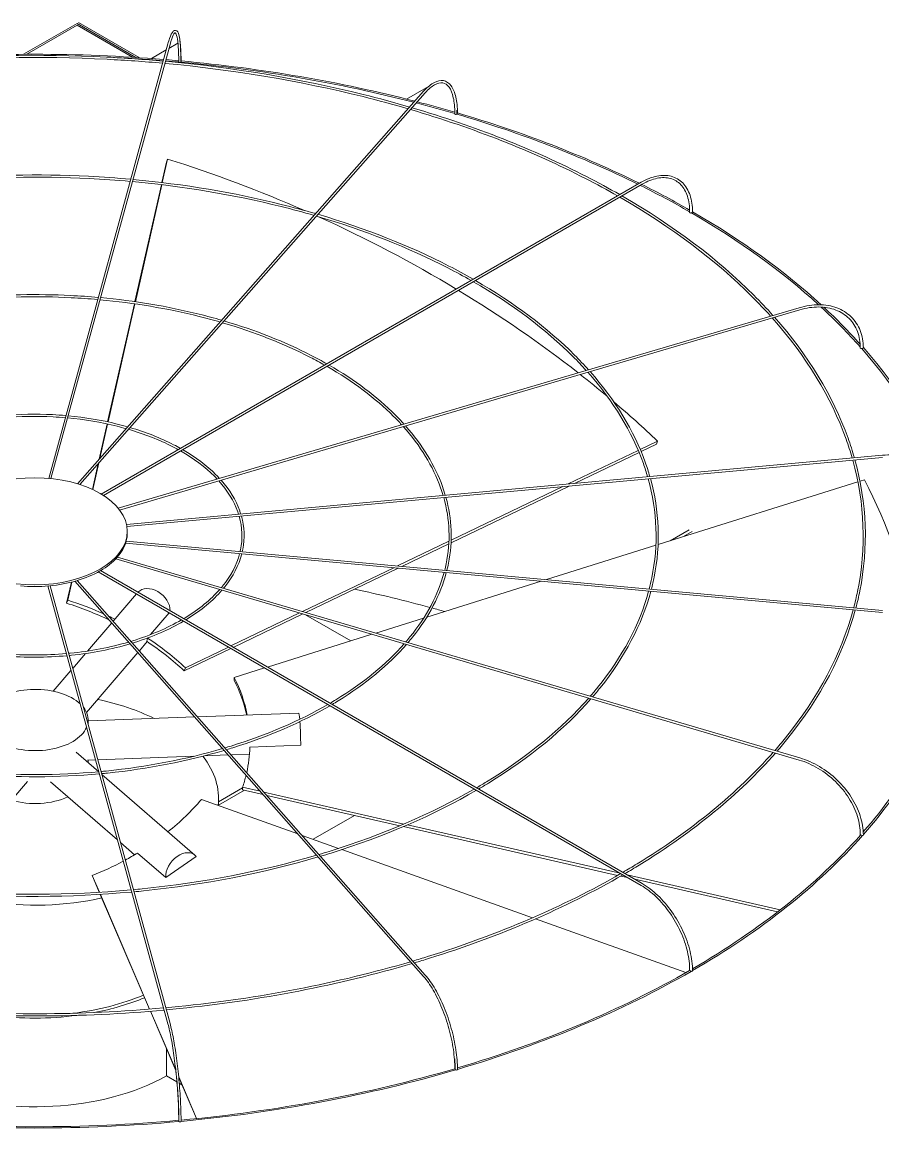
# Model space of a CAD drawing. Header units: millimetres. Extents: x -312439 to 477422, y -331570 to 212570.
# Drawn here: x -166530 to -165559, y -83561 to -82289 of the extents above; entities that cross this region are included whole.
import ezdxf

# ---------------------------------------------------------------- set-up
doc = ezdxf.new("R2010")
doc.units = ezdxf.units.MM
doc.styles.add('ROMAND', font='ROMAND.SHX')
doc.dimstyles.new('1-50 (MILIMETRO)', dxfattribs={"dimscale": 0, "dimtxt": 125, "dimasz": 125, "dimexe": 100, "dimexo": 100, "dimgap": 50, "dimtad": 0, "dimdec": 0, "dimzin": 0, "dimdsep": 46, "dimtxsty": 'ROMAND', "dimcen": -390, "dimclrd": 1, "dimclre": 1, "dimclrt": 3, "dimadec": 0, "dimazin": 0, "dimtfac": 1, "dimtdec": 0, "dimtix": 1, "dimtmove": 2, "dimatfit": 2, "dimfxl": 1, "dimtvp": 1, "dimtolj": 1, "dimtzin": 0, "dimarcsym": 0})

msp = doc.modelspace()

# ---------------------------------------------------------------- linework, layer by layer
at = {"color": 3, "linetype": 'Continuous', "lineweight": 0, "extrusion": (-1.11022e-16, 0.816497, 0.57735)}
for p, q in [((-166468.392, -82289.521), (-166528.694, -82324.337)), ((-166468.392, -82289.521), (-166401.984, -82327.862)), ((-166466.66, -82288.521), (-166398.088, -82328.111)), ((-166468.392, -82291.521), (-166525.192, -82324.315)), ((-166405.864, -82327.621), (-166468.392, -82291.521)), ((-166500.255, -82802.635), (-166365.787, -82312.467)), ((-166497.78, -82802.873), (-166363.425, -82313.115)), ((-166364.664, -82317.634), (-166354.458, -82311.741)), ((-166384.442, -82329.053), (-166367.682, -82319.377)), ((-166467.943, -82808.737), (-166077.266, -82366.056)), ((-166071.631, -82360.451), (-166096.451, -82374.781)), ((-166465.379, -82809.534), (-166075.429, -82367.676)), ((-166366.112, -82442.449), (-166372.132, -82469.03)), ((-166367.442, -82445.881), (-166366.112, -82442.449)), ((-166372.671, -82468.965), (-166367.442, -82445.881)), ((-166440.944, -82820.379), (-165831.753, -82468.662)), ((-166438.58, -82821.842), (-165830.528, -82470.784)), ((-166403.1, -82603.31), (-166373.215, -82471.367)), ((-166372.676, -82471.431), (-166402.565, -82603.387)), ((-166433.794, -82738.817), (-166403.643, -82605.707)), ((-166403.108, -82605.784), (-166433.266, -82738.931)), ((-166421.903, -82836.212), (-165653.333, -82610.118)), ((-165652.642, -82612.468), (-166420.267, -82838.284)), ((-166443.308, -82780.823), (-166434.335, -82741.206)), ((-166433.807, -82741.32), (-166442.564, -82779.98)), ((-165832.81, -82769.962), (-165813.204, -82760.552)), ((-165814.534, -82763.984), (-165813.204, -82760.552)), ((-165913.984, -82808.92), (-165835.021, -82771.023)), ((-165834.045, -82773.348), (-165906.794, -82808.263)), ((-165814.534, -82763.984), (-165831.833, -82772.286)), ((-166451.064, -82815.066), (-166444.436, -82785.803)), ((-166443.692, -82784.96), (-166450.564, -82815.298)), ((-165559.438, -82776.499), (-166412.526, -82854.509)), ((-165559.215, -82778.939), (-166412.069, -82856.927)), ((-165913.125, -82811.301), (-166046.284, -82875.209)), ((-166046.165, -82872.359), (-165920.316, -82811.959)), ((-165587.098, -82806.672), (-165812.625, -82877.323)), ((-165579.654, -82804.34), (-165584.746, -82805.935)), ((-166411.66, -82864.262), (-166411.66, -82862.262)), ((-165777.594, -82860.708), (-165798.952, -82873.04)), ((-165783.805, -82868.295), (-165774.13, -82862.708)), ((-166412.873, -82873.429), (-165559.215, -82951.49)), ((-166106.725, -82901.424), (-166048.66, -82873.556)), ((-166413.596, -82875.822), (-165559.438, -82953.929)), ((-166048.803, -82876.418), (-166101.836, -82901.871)), ((-165815.112, -82878.102), (-165938.626, -82916.795)), ((-165653.333, -83120.31), (-166424.661, -82893.405)), ((-166422.823, -82891.393), (-165652.642, -83117.961)), ((-165831.753, -83261.766), (-166444.343, -82908.088)), ((-166441.866, -82906.689), (-165830.528, -83259.645)), ((-166213.889, -82952.856), (-166111.03, -82903.49)), ((-166106.141, -82903.937), (-166210.28, -82953.917)), ((-166501.301, -82923.978), (-166365.787, -83417.962)), ((-166498.822, -82923.755), (-166363.425, -83417.314)), ((-166480.138, -82943.422), (-166474.754, -82919.654)), ((-166474.168, -82919.507), (-166478.807, -82939.99)), ((-166077.266, -83364.373), (-166470.688, -82918.581)), ((-166468.085, -82917.829), (-166075.429, -83362.752)), ((-165944.704, -82918.699), (-166073.686, -82959.106)), ((-166401.246, -82932.969), (-166427.593, -82963.711)), ((-166480.138, -82943.422), (-166478.807, -82939.99)), ((-166364.454, -82954.212), (-166385.578, -82978.86)), ((-166294.714, -82991.647), (-166217.187, -82954.439)), ((-166213.579, -82955.5), (-166292.072, -82993.172)), ((-166159.326, -82985.934), (-166210.44, -82956.424)), ((-166077.29, -82960.235), (-166131.295, -82977.153)), ((-166429.202, -82965.589), (-166456.407, -82997.331)), ((-166389.113, -82986.757), (-166398.05, -82997.186)), ((-166135.498, -82978.47), (-166253.507, -83015.438)), ((-166458.838, -83000.168), (-166473.248, -83016.981)), ((-166399.66, -82999.064), (-166457.627, -83066.7)), ((-166294.748, -82994.456), (-166347.46, -83019.755)), ((-166346.13, -83016.323), (-166297.39, -82992.931)), ((-166475.172, -83019.226), (-166495.229, -83042.628)), ((-166347.46, -83019.755), (-166346.13, -83016.323)), ((-166291.121, -83030.149), (-166291.025, -83027.192)), ((-166256.682, -83016.433), (-166291.025, -83027.192)), ((-166335.55, -83071.708), (-166455.824, -83076.166)), ((-166455.824, -83075.123), (-166455.824, -83080.497)), ((-166218.184, -83067.358), (-166332.386, -83071.591)), ((-166273.182, -83105.786), (-166215.954, -83103.664)), ((-166443.921, -83133.474), (-166469.463, -83111.339)), ((-166336.37, -83115.984), (-166444.984, -83120.01)), ((-166297.739, -83114.552), (-166324.465, -83115.543)), ((-166273.66, -83113.66), (-166294.575, -83114.435)), ((-166447.498, -83120.103), (-166456.505, -83120.437)), ((-166455.824, -83120.412), (-166455.824, -83123.159)), ((-166335.477, -83227.449), (-166440.47, -83136.464)), ((-166589.005, -83219.992), (-166524.164, -83144.335)), ((-166422.746, -83210.331), (-166498.42, -83144.754)), ((-166281.567, -83151.677), (-166308.545, -83167.253)), ((-166308.545, -83171.253), (-166279.341, -83154.392)), ((-166281.637, -83153.869), (-166281.542, -83150.912)), ((-166258.358, -83159.175), (-166281.637, -83153.869)), ((-166281.542, -83150.912), (-166261.648, -83155.447)), ((-166219.231, -83203.51), (-166327.937, -83164.684)), ((-166308.545, -83171.61), (-166308.545, -83164.36)), ((-166257.559, -83156.379), (-166099.39, -83192.434)), ((-166103.968, -83194.369), (-166254.268, -83160.107)), ((-166155.164, -83182.699), (-166201.92, -83209.693)), ((-166095.331, -83193.359), (-165855.575, -83248.013)), ((-166173.209, -83219.948), (-166214.46, -83205.214)), ((-165858.309, -83250.368), (-166099.875, -83195.302)), ((-166403.359, -83227.132), (-166419.414, -83213.218)), ((-166400.084, -83225.176), (-166368.288, -83252.73)), ((-166368.288, -83252.73), (-166334.093, -83228.91)), ((-165954.2, -83298.172), (-166169.435, -83221.296)), ((-166451.131, -83250.5), (-166443.011, -83269.416)), ((-166449.896, -83253.837), (-166451.131, -83250.5)), ((-166443.203, -83269.427), (-166449.896, -83253.837)), ((-165847.051, -83252.934), (-165854.785, -83251.171)), ((-165847.48, -83249.858), (-165674.762, -83289.23)), ((-165677.729, -83291.532), (-165838.956, -83254.78)), ((-166386.598, -83401.283), (-166442.176, -83271.819)), ((-166441.984, -83271.807), (-166386.407, -83401.268)), ((-165781.143, -83359.983), (-165950.829, -83299.376)), ((-166356.902, -83470.456), (-166385.578, -83403.658)), ((-166385.388, -83403.642), (-166356.969, -83469.84)), ((-166367.503, -83445.762), (-166367.503, -83476.438)), ((-166355.648, -83483.282), (-166367.503, -83476.438)), ((-166353.652, -83477.567), (-166333.439, -83524.652)), ((-166333.628, -83524.671), (-166353.594, -83478.161)), ((-166349.995, -83486.546), (-166352.986, -83484.819))]:
    msp.add_line(p, q, dxfattribs=at)
at = {"color": 3, "linetype": 'Continuous', "lineweight": 0}
for centre, major_axis, ratio, start_param, end_param in [((-166515.719, -82929.797), (-1048.768, 0), 0.57735027, 4.57359934, 4.85199434), ((-166515.719, -82929.797), (-1046.319, 0), 0.57735027, 4.57364216, 4.63432464), ((-166515.719, -82929.797), (-1046.319, 0), 0.57735027, 4.55682048, 4.57124415), ((-166515.719, -82929.797), (-1048.768, 0), 0.57735027, 4.55718579, 4.57120693), ((-166352.376, -82333.043), (1.225, -0.004), 0.56474576, 3.14159265, 4.55699194), ((-166352.376, -82333.043), (1.225, -0.004), 0.56474576, 4.55699194, 6.12778827), ((-166515.719, -82929.797), (-1046.319, 0), 0.57735027, 4.2914666, 4.55448885), ((-166352.184, -82332.344), (1.225, 0), 0.57735027, 5.71748689, 6.28318531), ((-166515.719, -82929.797), (-1048.768, 0), 0.57735027, 4.29134899, 4.55463788), ((-166515.719, -82929.797), (-1046.319, 0), 0.57735027, 4.24262693, 4.28868124), ((-166515.719, -82929.797), (-1048.768, 0), 0.57735027, 4.24381435, 4.28857014), ((-166040.855, -82391.482), (1.225, -0.01), 0.56597275, 3.14159265, 4.24604342), ((-166040.855, -82391.482), (1.225, -0.01), 0.56597275, 4.24604342, 5.81683974), ((-166515.719, -82929.797), (-1046.319, 0), 0.57735027, 4.00461262, 4.24016109), ((-166040.299, -82390.852), (1.225, 0), 0.57735027, 5.29033196, 6.28318531), ((-166515.719, -82929.797), (-1048.768, 0), 0.57735027, 4.00443097, 4.24060103), ((-166514.388, -83097.077), (-942.562, 365.4), 0.65992862, 4.64663537, 4.80984928), ((-166515.719, -82929.797), (-1046.319, 0), 0.57735027, 3.92863661, 4.00129229), ((-166515.719, -82929.797), (-1048.768, 0), 0.57735027, 3.93098858, 4.00111844), ((-165775.86, -82502.639), (1.225, -0.016), 0.56830663, 3.14159265, 3.93464288), ((-165775.86, -82502.639), (1.225, -0.016), 0.56830663, 3.93464288, 5.50543921), ((-166515.719, -82929.797), (-1046.319, 0), 0.57735027, 3.70570419, 3.9258203), ((-165774.994, -82502.139), (-1.225, 0), 0.57735027, 1.83263032, 3.14159265), ((-166515.719, -82929.797), (-1048.768, 0), 0.57735027, 3.70411228, 3.92650775), ((-166514.388, -83097.077), (-942.562, 365.4), 0.65992862, 4.45394149, 4.62923067), ((-166514.388, -83097.077), (-942.562, 365.4), 0.65992862, 4.28319099, 4.45112181), ((-166515.719, -82929.797), (-1046.319, 0), 0.57735027, 3.61515195, 3.70067928), ((-166515.719, -82929.797), (-1048.768, 0), 0.57735027, 3.61992048, 3.69877001), ((-165583.329, -82655.634), (-1.225, 0.021), 0.57151893, 0, 0.48093441), ((-165583.329, -82655.634), (-1.225, 0.021), 0.57151893, 0.48093441, 2.05173073), ((-166515.719, -82929.797), (-1046.319, 0), 0.57735027, 3.3609423, 3.61148113), ((-165582.238, -82655.313), (-1.225, 0), 0.57735027, 1.51847105, 3.14159265), ((-166515.719, -82929.797), (-1048.768, 0), 0.57735027, 3.35086888, 3.61231471), ((-166514.388, -83097.077), (-942.562, 365.4), 0.65992862, 4.23904287, 4.2800546), ((-166514.388, -83097.077), (-942.562, 365.4), 0.65992862, 4.15803474, 4.22871948), ((-166515.624, -83097.552), (1010.388, -32.497), 0.79709982, 0.20844184, 0.41264052), ((-166516.152, -82864.262), (-104.492, 0), 0.57735027, 2.67392209, 2.98094469), ((-166516.152, -82864.262), (-104.492, 0), 0.57735027, 2.98808135, 3.14159265), ((-166516.152, -82864.262), (-104.492, 0), 0.57735027, 2.35976282, 2.66678542), ((-166516.152, -82864.262), (-104.492, 0), 0.57735027, 2.04560356, 2.35262616), ((-166516.152, -82864.262), (-104.492, 0), 0.57735027, 1.41728503, 1.72430763), ((-166516.152, -82864.262), (-104.492, 0), 0.57735027, 1.73144429, 2.03846689), ((-166383.129, -82945.803), (-16.786, 14.386), 0.73180825, 3.6699438, 6.25547108), ((-166515.719, -83494.686), (1046.319, 0), 0.57735027, 1.13086203, 1.21917829), ((-166515.719, -83100.509), (-226.18, 87.683), 0.65992862, 4.59602029, 4.80984928), ((-166514.388, -83097.077), (226.18, -87.683), 0.65992862, 1.48816133, 1.66825663), ((-166515.719, -83494.686), (1046.319, 0), 0.57735027, 1.11315293, 1.12829513), ((-166514.388, -83097.077), (226.18, -87.683), 0.65992862, 1.43137513, 1.46305029), ((-166515.719, -83100.509), (-226.18, 87.683), 0.65992862, 4.15803474, 4.39268064), ((-166514.388, -83097.077), (226.18, -87.683), 0.65992862, 1.01644208, 1.25303729), ((-166515.624, -83097.552), (242.456, -7.798), 0.79709982, 0.18583027, 0.41264052), ((-166515.719, -82929.797), (-1046.319, 0), 0.57735027, 2.6752935, 2.98289949), ((-166515.719, -82929.797), (-1048.768, 0), 0.57735027, 2.67086857, 2.98332964), ((-166515.719, -83075.123), (-59.895, 0), 0.57735027, 3.69756416, 5.76575409), ((-166515.719, -83100.509), (242.456, -7.798), 0.79709982, 0.20115917, 0.41264052), ((-166515.719, -83164.36), (-207.174, 0), 0.57735027, 4.00561733, 4.36390833), ((-166515.719, -83075.123), (-59.895, 0), 0.57735027, 3.02719924, 3.57014533), ((-166217.365, -83089.451), (-0.819, 22.092), 0.05230802, 5.46284956, 6.28318531), ((-166217.365, -83089.451), (-0.819, 22.092), 0.05230802, 4.01155215, 5.31083021), ((-166515.719, -83075.123), (-59.895, 0), 0.57735027, 0.78539816, 2.89978042), ((-166515.719, -83164.36), (-207.174, 0), 0.57735027, 3.08204121, 3.55783774), ((-166515.624, -83097.552), (242.456, -7.798), 0.79709982, 6.13145768, 6.28093219), ((-166515.624, -83097.552), (242.456, -7.798), 0.79709982, 6.04401129, 6.11604234), ((-166515.719, -83134.745), (-59.895, 0), 0.57735027, 1.1079301, 2.23846982), ((-166516.954, -83097.172), (-227.492, -84.221), 0.6873805, 2.02158825, 2.2576377), ((-166515.719, -82929.797), (-1046.319, 0), 0.57735027, 2.35898226, 2.6687056), ((-166515.719, -82929.797), (-1048.768, 0), 0.57735027, 2.35667794, 2.66891462), ((-165583.329, -83204.46), (-1.225, 0.021), 0.58304212, 0, 1.10944839), ((-165582.238, -83204.781), (-1.225, 0), 0.57735027, 0.57599326, 3.14159265), ((-166516.954, -83097.172), (-227.492, -84.221), 0.6873805, 1.7758456, 1.84274406), ((-166349.955, -83244.157), (14.478, 16.707), 0.67950023, 6.14949631, 8.84418497), ((-166516.954, -83097.172), (-227.492, -84.221), 0.6873805, 1.60582316, 1.76537716), ((-166515.719, -83164.36), (-207.174, 0), 0.57735027, 1.30817895, 1.9425337), ((-166515.719, -82929.797), (-1046.319, 0), 0.57735027, 2.04376734, 2.35460013), ((-166515.719, -82929.797), (-1048.768, 0), 0.57735027, 2.04258502, 2.35459852), ((-165775.86, -83357.455), (-1.225, 0.017), 0.58625442, 0, 0.79329185), ((-165774.994, -83357.955), (-1.225, 0), 0.57735027, 0.26183399, 3.14159265), ((-166515.719, -83288.865), (-207.174, 0), 0.57735027, 1.77816663, 2.202298), ((-166515.719, -83288.865), (-212.072, 0), 0.57735027, 1.89063678, 2.19285982), ((-166515.719, -83288.865), (-212.072, 0), 0.57735027, 1.3476903, 1.79509044), ((-166515.719, -82929.797), (-1046.319, 0), 0.57735027, 1.72891751, 2.04055715), ((-166515.719, -82929.797), (-1048.768, 0), 0.57735027, 1.72854634, 2.04038352), ((-166040.855, -83468.612), (-1.225, 0.011), 0.58858829, 0, 0.47632773), ((-166040.299, -83469.242), (-1.225, 0), 0.57735027, 0, 3.14159265), ((-166515.719, -83388.865), (-212.072, 0), 0.57735027, 0.98594125, 2.34464399), ((-166515.719, -83492.686), (-1048.768, 0), 0.57735027, 0, 3.14159265), ((-166515.719, -82929.797), (-1048.768, 0), 0.57735027, 1.41453598, 1.72626058), ((-166515.719, -82929.797), (-1046.319, 0), 0.57735027, 1.41438895, 1.72636573), ((-166352.376, -83527.051), (-1.225, 0.004), 0.58981528, 0, 0.15883691), ((-166352.184, -83527.75), (-1.225, 0), 0.57735027, 0, 3.14159265)]:
    msp.add_ellipse(centre, major_axis=major_axis, ratio=ratio, start_param=start_param, end_param=end_param, dxfattribs=at)
msp.add_ellipse((-166516.152, -82862.262), major_axis=(-104.492, 0), ratio=0.57735027, dxfattribs=at)
for points, knots in [([(-166350.959, -82332.344), (-166350.959, -82325.531), (-166351.166, -82319.465), (-166351.977, -82309.391), (-166352.574, -82305.395), (-166354.181, -82299.708), (-166355.084, -82297.647), (-166358.224, -82297.186), (-166359.217, -82297.776), (-166361.422, -82300.117), (-166362.652, -82302.735), (-166364.57, -82308.261), (-166365.179, -82310.251), (-166365.787, -82312.467)], [4.71238898, 4.71238898, 4.71238898, 4.71238898, 5.02654825, 5.02654825, 5.34070751, 5.34070751, 5.65486678, 5.65486678, 5.82360284, 5.82360284, 6.1377621, 6.1377621, 6.28318531, 6.28318531, 6.28318531, 6.28318531]), ([(-166363.425, -82313.115), (-166362.152, -82308.475), (-166360.875, -82304.909), (-166358.65, -82300.586), (-166357.653, -82299.988), (-166357.547, -82299.987), (-166356.728, -82300.582), (-166355.319, -82305.24), (-166354.742, -82308.64), (-166353.9, -82317.613), (-166353.652, -82323.332), (-166353.599, -82330.884), (-166353.597, -82331.952), (-166353.601, -82333.039)], [0, 0, 0, 0, 0.31526689, 0.31526689, 0.60947257, 0.60947257, 0.92674061, 0.92674061, 1.22083726, 1.22083726, 1.53563039, 1.53563039, 1.5863402, 1.5863402, 1.5863402, 1.5863402]), ([(-166352.487, -82307.804), (-166352.45, -82308.047), (-166352.414, -82308.294), (-166351.807, -82312.641), (-166351.43, -82317.854), (-166351.177, -82326.802), (-166351.142, -82329.844), (-166351.151, -82333.044)], [7.384497053, 7.384497053, 7.384497053, 7.384497053, 7.403952931, 7.403952931, 7.721220971, 7.721220971, 7.869487909, 7.869487909, 7.869487909, 7.869487909]), ([(-166371.141, -82331.986), (-166392.386, -82330.064), (-166413.746, -82328.565), (-166510.446, -82323.721), (-166586.512, -82325.233), (-166661.163, -82331.986)], [3.771589677, 3.771589677, 3.771589677, 3.771589677, 3.840445898, 3.840445898, 4.082391957, 4.082391957, 4.082391957, 4.082391957]), ([(-166371.8, -82334.386), (-166392.592, -82332.511), (-166413.493, -82331.041), (-166509.745, -82326.17), (-166585.834, -82327.652), (-166660.504, -82334.386)], [3.7720633, 3.7720633, 3.7720633, 3.7720633, 3.839550132, 3.839550132, 4.081918334, 4.081918334, 4.081918334, 4.081918334]), ([(-166094.717, -82385.83), (-166111.445, -82380.956), (-166128.427, -82376.373), (-166217.102, -82354.288), (-166292.442, -82341.665), (-166369.322, -82334.611)], [3.459637643, 3.459637643, 3.459637643, 3.459637643, 3.519736913, 3.519736913, 3.769381517, 3.769381517, 3.769381517, 3.769381517]), ([(-166092.926, -82383.801), (-166110.189, -82378.755), (-166127.721, -82374.018), (-166216.819, -82351.86), (-166291.976, -82339.27), (-166368.663, -82332.212)], [3.458315721, 3.458315721, 3.458315721, 3.458315721, 3.520259366, 3.520259366, 3.768912043, 3.768912043, 3.768912043, 3.768912043]), ([(-166039.074, -82390.852), (-166039.074, -82383.991), (-166039.676, -82377.796), (-166042.062, -82367.294), (-166043.84, -82362.983), (-166048.563, -82356.644), (-166051.558, -82354.621), (-166058.118, -82353.482), (-166061.556, -82354.175), (-166068.808, -82357.856), (-166072.666, -82361), (-166076.763, -82365.49), (-166077.014, -82365.771), (-166077.266, -82366.056)], [4.71238898, 4.71238898, 4.71238898, 4.71238898, 5.02654825, 5.02654825, 5.34070751, 5.34070751, 5.65486678, 5.65486678, 5.94845155, 5.94845155, 6.26261081, 6.26261081, 6.28318531, 6.28318531, 6.28318531, 6.28318531]), ([(-166075.429, -82367.676), (-166071.773, -82363.534), (-166068.142, -82360.471), (-166061.41, -82356.784), (-166058.347, -82356.158), (-166052.982, -82357.098), (-166050.594, -82358.674), (-166046.486, -82364.268), (-166044.82, -82368.287), (-166042.612, -82378.298), (-166042.052, -82384.26), (-166042.077, -82391.087), (-166042.078, -82391.279), (-166042.08, -82391.471)], [6.28318531, 6.28318531, 6.28318531, 6.28318531, 6.59783007, 6.59783007, 6.91209691, 6.91209691, 7.22936495, 7.22936495, 7.54663299, 7.54663299, 7.86046851, 7.86046851, 7.86952551, 7.86952551, 7.86952551, 7.86952551]), ([(-165858.345, -82484.015), (-165870.083, -82477.311), (-165882.13, -82470.786), (-165954.212, -82433.764), (-166020.821, -82407.524), (-166092.12, -82386.589)], [3.146975566, 3.146975566, 3.146975566, 3.146975566, 3.199958928, 3.199958928, 3.456525414, 3.456525414, 3.456525414, 3.456525414]), ([(-165855.89, -82482.598), (-165868.07, -82475.616), (-165880.58, -82468.827), (-165952.979, -82431.649), (-166019.334, -82405.476), (-166090.331, -82384.562)], [3.145113132, 3.145113132, 3.145113132, 3.145113132, 3.200037836, 3.200037836, 3.455209352, 3.455209352, 3.455209352, 3.455209352]), ([(-166039.667, -82387.434), (-166039.645, -82388.251), (-166039.632, -82389.078), (-166039.625, -82390.435), (-166039.626, -82390.958), (-166039.63, -82391.485)], [7.8059806913, 7.8059806913, 7.8059806913, 7.8059806913, 7.8451401512, 7.8451401512, 7.8694167814, 7.8694167814, 7.8694167814, 7.8694167814]), ([(-166407.708, -82465.281), (-166423.557, -82463.853), (-166439.49, -82462.738), (-166511.805, -82459.122), (-166568.726, -82460.246), (-166624.596, -82465.281)], [3.772165081, 3.772165081, 3.772165081, 3.772165081, 3.840593344, 3.840593344, 4.081816553, 4.081816553, 4.081816553, 4.081816553]), ([(-166408.367, -82467.681), (-166423.762, -82466.299), (-166439.237, -82465.214), (-166511.103, -82461.57), (-166568.047, -82462.666), (-166623.937, -82467.681)], [3.772797592, 3.772797592, 3.772797592, 3.772797592, 3.839399606, 3.839399606, 4.081184042, 4.081184042, 4.081184042, 4.081184042]), ([(-166200.836, -82506.074), (-166213.093, -82502.515), (-166225.532, -82499.163), (-166291.729, -82482.673), (-166348.23, -82473.202), (-166405.888, -82467.906)], [3.460983159, 3.460983159, 3.460983159, 3.460983159, 3.519648571, 3.519648571, 3.769222865, 3.769222865, 3.769222865, 3.769222865]), ([(-166199.044, -82504.045), (-166211.837, -82500.314), (-166224.826, -82496.809), (-166291.445, -82480.245), (-166347.765, -82470.806), (-166405.23, -82465.507)], [3.459218713, 3.459218713, 3.459218713, 3.459218713, 3.520344822, 3.520344822, 3.768597722, 3.768597722, 3.768597722, 3.768597722]), ([(-165773.769, -82502.139), (-165773.769, -82495.239), (-165774.714, -82488.858), (-165778.448, -82477.744), (-165781.241, -82473.01), (-165788.435, -82465.73), (-165792.828, -82463.186), (-165802.698, -82460.58), (-165808.165, -82460.513), (-165819.622, -82462.788), (-165825.618, -82465.14), (-165831.647, -82468.601), (-165831.7, -82468.632), (-165831.753, -82468.662)], [3.14159265, 3.14159265, 3.14159265, 3.14159265, 3.45575192, 3.45575192, 3.76991118, 3.76991118, 4.08269654, 4.08269654, 4.39544819, 4.39544819, 4.70960746, 4.70960746, 4.71238898, 4.71238898, 4.71238898, 4.71238898]), ([(-165830.528, -82470.784), (-165824.778, -82467.464), (-165819.053, -82465.222), (-165808.256, -82463.082), (-165803.19, -82463.182), (-165794.186, -82465.636), (-165790.241, -82467.985), (-165783.75, -82474.758), (-165781.207, -82479.192), (-165777.828, -82489.78), (-165776.995, -82495.93), (-165777.084, -82502.623)], [1.57079633, 1.57079633, 1.57079633, 1.57079633, 1.88806437, 1.88806437, 2.20533241, 2.20533241, 2.52260045, 2.52260045, 2.83986849, 2.83986849, 3.15713653, 3.15713653, 3.15713653, 3.15713653]), ([(-165685.6, -82619.61), (-165692.233, -82612.21), (-165699.163, -82604.898), (-165747.383, -82556.709), (-165797.793, -82518.853), (-165855.887, -82485.425)], [2.833719703, 2.833719703, 2.833719703, 2.833719703, 2.880073873, 2.880073873, 3.143270218, 3.143270218, 3.143270218, 3.143270218]), ([(-165682.998, -82618.845), (-165689.876, -82611.137), (-165697.073, -82603.526), (-165745.48, -82555.134), (-165795.665, -82517.376), (-165853.437, -82484.01)], [2.831913395, 2.831913395, 2.831913395, 2.831913395, 2.879924499, 2.879924499, 3.141418031, 3.141418031, 3.141418031, 3.141418031]), ([(-166023.62, -82579.437), (-166032.127, -82574.597), (-166040.848, -82569.882), (-166094.641, -82542.252), (-166144.676, -82522.547), (-166198.238, -82506.833)], [3.148849473, 3.148849473, 3.148849473, 3.148849473, 3.199944541, 3.199944541, 3.456834427, 3.456834427, 3.456834427, 3.456834427]), ([(-166021.163, -82578.018), (-166030.112, -82572.901), (-166039.298, -82567.923), (-166093.408, -82540.137), (-166143.188, -82520.499), (-166196.449, -82504.806)], [3.146361804, 3.146361804, 3.146361804, 3.146361804, 3.200049713, 3.200049713, 3.455080387, 3.455080387, 3.455080387, 3.455080387]), ([(-165893.842, -82680.87), (-165898.603, -82675.587), (-165903.566, -82670.365), (-165939.543, -82634.412), (-165977.456, -82605.96), (-166021.159, -82580.844)], [2.83591825, 2.83591825, 2.83591825, 2.83591825, 2.880098074, 2.880098074, 3.143909361, 3.143909361, 3.143909361, 3.143909361]), ([(-165891.238, -82680.104), (-165896.245, -82674.515), (-165901.476, -82668.993), (-165937.64, -82632.837), (-165975.328, -82604.483), (-166018.708, -82579.429)], [2.833499431, 2.833499431, 2.833499431, 2.833499431, 2.879899034, 2.879899034, 3.141439875, 3.141439875, 3.141439875, 3.141439875]), ([(-166444.263, -82598.532), (-166454.719, -82597.596), (-166465.23, -82596.865), (-166513.167, -82594.476), (-166550.948, -82595.214), (-166588.041, -82598.532)], [3.773286698, 3.773286698, 3.773286698, 3.773286698, 3.840886477, 3.840886477, 4.080694936, 4.080694936, 4.080694936, 4.080694936]), ([(-166444.921, -82600.932), (-166454.924, -82600.043), (-166464.977, -82599.341), (-166512.465, -82596.925), (-166550.269, -82597.633), (-166587.382, -82600.932)], [3.774238416, 3.774238416, 3.774238416, 3.774238416, 3.839097695, 3.839097695, 4.079743218, 4.079743218, 4.079743218, 4.079743218]), ([(-166306.923, -82626.284), (-166314.72, -82624.034), (-166322.626, -82621.911), (-166366.351, -82611.013), (-166404.011, -82604.694), (-166442.443, -82601.156)], [3.463595352, 3.463595352, 3.463595352, 3.463595352, 3.51947091, 3.51947091, 3.768879274, 3.768879274, 3.768879274, 3.768879274]), ([(-166305.131, -82624.253), (-166313.463, -82621.833), (-166321.92, -82619.556), (-166366.068, -82608.585), (-166403.545, -82602.298), (-166441.785, -82598.757)], [3.46094335, 3.46094335, 3.46094335, 3.46094335, 3.520514255, 3.520514255, 3.7679441, 3.7679441, 3.7679441, 3.7679441]), ([(-165581.013, -82655.313), (-165581.013, -82648.384), (-165582.211, -82641.785), (-165586.913, -82629.908), (-165590.417, -82624.634), (-165599.38, -82615.966), (-165604.834, -82612.576), (-165617.117, -82608.011), (-165623.944, -82606.836), (-165638.296, -82606.785), (-165645.82, -82607.908), (-165653.333, -82610.118)], [4.71238898, 4.71238898, 4.71238898, 4.71238898, 5.02654825, 5.02654825, 5.34070751, 5.34070751, 5.65486678, 5.65486678, 5.96902604, 5.96902604, 6.28318531, 6.28318531, 6.28318531, 6.28318531]), ([(-165591.123, -82779.397), (-165593.237, -82771.955), (-165595.619, -82764.539), (-165615.244, -82709.838), (-165643.226, -82663.869), (-165681.201, -82620.87)], [2.518738954, 2.518738954, 2.518738954, 2.518738954, 2.560443172, 2.560443172, 2.827714195, 2.827714195, 2.827714195, 2.827714195]), ([(-165652.642, -82612.468), (-165645.379, -82610.332), (-165638.13, -82609.264), (-165624.393, -82609.357), (-165617.908, -82610.516), (-165606.34, -82614.916), (-165601.258, -82618.154), (-165592.961, -82626.386), (-165589.744, -82631.381), (-165585.484, -82642.672), (-165584.442, -82648.969), (-165584.554, -82655.614)], [6.28318531, 6.28318531, 6.28318531, 6.28318531, 6.60045335, 6.60045335, 6.91772139, 6.91772139, 7.23498943, 7.23498943, 7.55225747, 7.55225747, 7.86952551, 7.86952551, 7.86952551, 7.86952551]), ([(-166188.859, -82674.837), (-166194.143, -82671.852), (-166199.551, -82668.939), (-166235.061, -82650.699), (-166268.511, -82637.533), (-166304.323, -82627.04)], [3.152476318, 3.152476318, 3.152476318, 3.152476318, 3.199914714, 3.199914714, 3.457374967, 3.457374967, 3.457374967, 3.457374967]), ([(-166186.398, -82673.417), (-166192.128, -82670.156), (-166198.002, -82666.98), (-166233.828, -82648.584), (-166267.023, -82635.485), (-166302.534, -82625.012)], [3.148732281, 3.148732281, 3.148732281, 3.148732281, 3.200072384, 3.200072384, 3.454746323, 3.454746323, 3.454746323, 3.454746323]), ([(-165593.605, -82779.624), (-165595.627, -82772.542), (-165597.894, -82765.484), (-165617.359, -82710.985), (-165645.486, -82664.822), (-165683.796, -82621.633)], [2.519571261, 2.519571261, 2.519571261, 2.519571261, 2.559550642, 2.559550642, 2.829500903, 2.829500903, 2.829500903, 2.829500903]), ([(-166102.058, -82742.122), (-166104.952, -82738.943), (-166107.956, -82735.798), (-166131.694, -82712.079), (-166157.095, -82693.039), (-166186.392, -82676.241)], [2.840166791, 2.840166791, 2.840166791, 2.840166791, 2.880145835, 2.880145835, 3.145067211, 3.145067211, 3.145067211, 3.145067211]), ([(-166099.448, -82741.354), (-166102.592, -82737.87), (-166105.866, -82734.426), (-166129.791, -82710.504), (-166154.967, -82691.561), (-166183.94, -82674.826)], [2.836508955, 2.836508955, 2.836508955, 2.836508955, 2.879847671, 2.879847671, 3.141363941, 3.141363941, 3.141363941, 3.141363941]), ([(-165824.42, -82800.73), (-165825.865, -82795.739), (-165827.473, -82790.763), (-165841.984, -82750.102), (-165863.163, -82715.375), (-165892.034, -82682.891)], [2.521788299, 2.521788299, 2.521788299, 2.521788299, 2.55939978, 2.55939978, 2.830291828, 2.830291828, 2.830291828, 2.830291828]), ([(-165821.937, -82800.503), (-165823.475, -82795.152), (-165825.198, -82789.818), (-165839.87, -82748.954), (-165860.903, -82714.422), (-165889.437, -82682.127)], [2.520659116, 2.520659116, 2.520659116, 2.520659116, 2.560589234, 2.560589234, 2.827907762, 2.827907762, 2.827907762, 2.827907762]), ([(-166480.818, -82731.783), (-166485.881, -82731.34), (-166490.968, -82730.993), (-166514.527, -82729.831), (-166533.169, -82730.181), (-166551.486, -82731.783)], [3.776630452, 3.776630452, 3.776630452, 3.776630452, 3.841752063, 3.841752063, 4.077351182, 4.077351182, 4.077351182, 4.077351182]), ([(-166481.477, -82734.185), (-166486.086, -82733.787), (-166490.715, -82733.468), (-166513.826, -82732.28), (-166532.49, -82732.602), (-166550.827, -82734.185)], [3.778551419, 3.778551419, 3.778551419, 3.778551419, 3.838185012, 3.838185012, 4.075430215, 4.075430215, 4.075430215, 4.075430215]), ([(-166413.015, -82746.498), (-166416.347, -82745.555), (-166419.719, -82744.658), (-166440.973, -82739.353), (-166459.79, -82736.186), (-166478.997, -82734.407)], [3.471418325, 3.471418325, 3.471418325, 3.471418325, 3.518930063, 3.518930063, 3.767850767, 3.767850767, 3.767850767, 3.767850767]), ([(-166411.219, -82744.463), (-166415.09, -82743.353), (-166419.013, -82742.304), (-166440.689, -82736.925), (-166459.325, -82733.791), (-166478.339, -82732.008)], [3.466082688, 3.466082688, 3.466082688, 3.466082688, 3.521010964, 3.521010964, 3.765995554, 3.765995554, 3.765995554, 3.765995554]), ([(-166354.11, -82770.245), (-166356.164, -82769.11), (-166358.254, -82767.996), (-166375.479, -82759.147), (-166392.345, -82752.518), (-166410.409, -82747.247)], [3.163350536, 3.163350536, 3.163350536, 3.163350536, 3.199816759, 3.199816759, 3.458993739, 3.458993739, 3.458993739, 3.458993739]), ([(-166351.638, -82768.818), (-166354.144, -82767.412), (-166356.704, -82766.038), (-166374.247, -82757.031), (-166390.857, -82750.471), (-166408.62, -82745.219)], [3.15578841, 3.15578841, 3.15578841, 3.15578841, 3.200131949, 3.200131949, 3.453750875, 3.453750875, 3.453750875, 3.453750875]), ([(-166055.229, -82821.836), (-166056.096, -82818.92), (-166057.046, -82816.011), (-166066.605, -82789.186), (-166080.824, -82765.908), (-166100.239, -82744.14)], [2.526062853, 2.526062853, 2.526062853, 2.526062853, 2.559096419, 2.559096419, 2.831723129, 2.831723129, 2.831723129, 2.831723129]), ([(-166052.742, -82821.609), (-166053.705, -82818.333), (-166054.772, -82815.067), (-166064.491, -82788.038), (-166078.564, -82764.955), (-166097.642, -82743.376)], [2.5243135, 2.5243135, 2.5243135, 2.5243135, 2.560878912, 2.560878912, 2.828143092, 2.828143092, 2.828143092, 2.828143092]), ([(-166310.296, -82803.38), (-166311.308, -82802.302), (-166312.347, -82801.231), (-166323.844, -82789.746), (-166336.735, -82780.118), (-166351.625, -82771.639)], [2.852936139, 2.852936139, 2.852936139, 2.852936139, 2.880283876, 2.880283876, 3.148538696, 3.148538696, 3.148538696, 3.148538696]), ([(-166307.669, -82802.607), (-166308.942, -82801.227), (-166310.256, -82799.86), (-166321.942, -82788.171), (-166334.606, -82778.64), (-166349.172, -82770.223)], [2.84544614, 2.84544614, 2.84544614, 2.84544614, 2.879690294, 2.879690294, 3.141137935, 3.141137935, 3.141137935, 3.141137935]), ([(-165591.879, -82948.503), (-165590.273, -82942.433), (-165588.847, -82936.346), (-165577.545, -82881.009), (-165579.343, -82830.984), (-165592.93, -82782.022)], [2.204619764, 2.204619764, 2.204619764, 2.204619764, 2.238829514, 2.238829514, 2.515060108, 2.515060108, 2.515060108, 2.515060108]), ([(-165589.405, -82948.729), (-165587.72, -82942.33), (-165586.234, -82935.912), (-165575.128, -82880.418), (-165576.987, -82830.563), (-165590.451, -82781.795)], [2.205366155, 2.205366155, 2.205366155, 2.205366155, 2.241163262, 2.241163262, 2.514260549, 2.514260549, 2.514260549, 2.514260549]), ([(-165479.676, -82835.38), (-165479.676, -82828.436), (-165481.007, -82821.606), (-165486.203, -82808.863), (-165490.065, -82802.953), (-165499.922, -82792.639), (-165505.914, -82788.236), (-165519.432, -82781.353), (-165526.955, -82778.874), (-165542.801, -82776.067), (-165551.121, -82775.739), (-165559.438, -82776.499)], [4.71238898, 4.71238898, 4.71238898, 4.71238898, 5.02654825, 5.02654825, 5.34070751, 5.34070751, 5.65486678, 5.65486678, 5.96902604, 5.96902604, 6.28318531, 6.28318531, 6.28318531, 6.28318531]), ([(-166286.063, -82842.944), (-166286.333, -82842.101), (-166286.617, -82841.26), (-166291.224, -82828.271), (-166298.485, -82816.442), (-166308.447, -82805.39)], [2.538956365, 2.538956365, 2.538956365, 2.538956365, 2.558172992, 2.558172992, 2.836025224, 2.836025224, 2.836025224, 2.836025224]), ([(-166283.566, -82842.716), (-166283.943, -82841.515), (-166284.347, -82840.316), (-166289.111, -82827.123), (-166296.225, -82815.488), (-166305.846, -82804.624)], [2.535128932, 2.535128932, 2.535128932, 2.535128932, 2.561728893, 2.561728893, 2.828841782, 2.828841782, 2.828841782, 2.828841782]), ([(-165822.668, -82927.399), (-165821.561, -82923.16), (-165820.571, -82918.91), (-165812.107, -82877.605), (-165813.47, -82839.967), (-165823.739, -82803.128)], [2.206572109, 2.206572109, 2.206572109, 2.206572109, 2.238438586, 2.238438586, 2.515769314, 2.515769314, 2.515769314, 2.515769314]), ([(-165820.196, -82927.625), (-165819.011, -82923.056), (-165817.96, -82918.476), (-165809.691, -82877.014), (-165811.115, -82839.545), (-165821.26, -82802.901)], [2.20754654, 2.20754654, 2.20754654, 2.20754654, 2.241548585, 2.241548585, 2.514698228, 2.514698228, 2.514698228, 2.514698228]), ([(-166053.474, -82906.293), (-166052.857, -82903.871), (-166052.298, -82901.443), (-166046.672, -82874.17), (-166047.596, -82848.933), (-166054.537, -82824.233)], [2.210316481, 2.210316481, 2.210316481, 2.210316481, 2.237655596, 2.237655596, 2.51702204, 2.51702204, 2.51702204, 2.51702204]), ([(-166051.004, -82906.519), (-166050.311, -82903.767), (-166049.69, -82901.008), (-166044.256, -82873.579), (-166045.241, -82848.512), (-166052.057, -82824.006)], [2.211718384, 2.211718384, 2.211718384, 2.211718384, 2.242315601, 2.242315601, 2.515402874, 2.515402874, 2.515402874, 2.515402874]), ([(-166284.299, -82885.186), (-166284.157, -82884.581), (-166284.023, -82883.976), (-166281.236, -82870.735), (-166281.722, -82857.9), (-166285.336, -82845.338)], [2.221614787, 2.221614787, 2.221614787, 2.221614787, 2.235297735, 2.235297735, 2.520800805, 2.520800805, 2.520800805, 2.520800805]), ([(-166281.837, -82885.411), (-166281.622, -82884.476), (-166281.423, -82883.541), (-166278.823, -82870.144), (-166279.368, -82857.478), (-166282.854, -82845.111)], [2.224061215, 2.224061215, 2.224061215, 2.224061215, 2.244587809, 2.244587809, 2.517487833, 2.517487833, 2.517487833, 2.517487833]), ([(-166305.625, -82925.869), (-166305.216, -82925.384), (-166304.812, -82924.897), (-166294.871, -82912.732), (-166288.288, -82900.29), (-166284.902, -82887.59)], [1.903307061, 1.903307061, 1.903307061, 1.903307061, 1.915350543, 1.915350543, 2.203452943, 2.203452943, 2.203452943, 2.203452943]), ([(-166303.063, -82926.623), (-166302.563, -82926.02), (-166302.071, -82925.415), (-166292.253, -82913.107), (-166285.772, -82900.613), (-166282.428, -82887.817)], [1.909987851, 1.909987851, 1.909987851, 1.909987851, 1.924618049, 1.924618049, 2.206425781, 2.206425781, 2.206425781, 2.206425781]), ([(-166097.403, -82987.123), (-166095.77, -82985.229), (-166094.175, -82983.325), (-166073.894, -82958.357), (-166060.893, -82933.793), (-166054.104, -82908.695)], [1.894116328, 1.894116328, 1.894116328, 1.894116328, 1.917671716, 1.917671716, 2.201274894, 2.201274894, 2.201274894, 2.201274894]), ([(-166094.826, -82987.881), (-166093.105, -82985.869), (-166091.427, -82983.845), (-166071.274, -82958.731), (-166058.375, -82934.116), (-166051.629, -82908.922)], [1.897570624, 1.897570624, 1.897570624, 1.897570624, 1.922320382, 1.922320382, 2.202808492, 2.202808492, 2.202808492, 2.202808492]), ([(-166348.116, -82960.815), (-166347.514, -82960.458), (-166346.916, -82960.098), (-166330.741, -82950.272), (-166317.58, -82939.507), (-166307.379, -82927.907)], [1.585149833, 1.585149833, 1.585149833, 1.585149833, 1.596233634, 1.596233634, 1.886390456, 1.886390456, 1.886390456, 1.886390456]), ([(-166345.689, -82962.217), (-166345.065, -82961.841), (-166344.445, -82961.463), (-166328.222, -82951.458), (-166315.025, -82940.508), (-166304.793, -82928.667)], [1.592315094, 1.592315094, 1.592315094, 1.592315094, 1.603748231, 1.603748231, 1.893388943, 1.893388943, 1.893388943, 1.893388943]), ([(-165889.193, -83048.373), (-165886.325, -83045.074), (-165883.536, -83041.753), (-165852.916, -83003.98), (-165833.498, -82967.296), (-165823.308, -82929.8)], [1.891059564, 1.891059564, 1.891059564, 1.891059564, 1.918447026, 1.918447026, 2.200552897, 2.200552897, 2.200552897, 2.200552897]), ([(-165886.61, -83049.133), (-165883.657, -83045.715), (-165880.786, -83042.273), (-165850.295, -83004.354), (-165830.979, -82967.618), (-165820.831, -82930.027)], [1.893387733, 1.893387733, 1.893387733, 1.893387733, 1.921549455, 1.921549455, 2.201585872, 2.201585872, 2.201585872, 2.201585872]), ([(-165681.018, -83109.613), (-165676.902, -83104.897), (-165672.907, -83100.147), (-165631.948, -83049.57), (-165606.119, -83000.782), (-165592.524, -82950.904)], [1.889456602, 1.889456602, 1.889456602, 1.889456602, 1.918834976, 1.918834976, 2.200108517, 2.200108517, 2.200108517, 2.200108517]), ([(-165678.432, -83110.374), (-165674.231, -83105.539), (-165670.155, -83100.668), (-165629.327, -83049.944), (-165603.599, -83001.104), (-165590.047, -82951.13)], [1.891212574, 1.891212574, 1.891212574, 1.891212574, 1.921163042, 1.921163042, 2.200887841, 2.200887841, 2.200887841, 2.200887841]), ([(-166407.565, -82986.405), (-166406.875, -82986.197), (-166406.186, -82985.986), (-166385.307, -82979.531), (-166366.725, -82971.57), (-166350.549, -82962.24)], [1.267045676, 1.267045676, 1.267045676, 1.267045676, 1.27702015, 1.27702015, 1.570336557, 1.570336557, 1.570336557, 1.570336557]), ([(-166405.783, -82988.424), (-166405.034, -82988.195), (-166404.286, -82987.963), (-166383.162, -82981.339), (-166364.417, -82973.2), (-166348.103, -82963.651)], [1.272186296, 1.272186296, 1.272186296, 1.272186296, 1.282962347, 1.282962347, 1.577666055, 1.577666055, 1.577666055, 1.577666055]), ([(-166477.91, -82999.987), (-166477.259, -82999.925), (-166476.608, -82999.861), (-166453.097, -82997.499), (-166430.837, -82993.228), (-166410.153, -82987.174)], [0.949238609, 0.949238609, 0.949238609, 0.949238609, 0.957681574, 0.957681574, 1.254620941, 1.254620941, 1.254620941, 1.254620941]), ([(-166477.252, -83002.384), (-166476.381, -83002.3), (-166475.51, -83002.213), (-166451.608, -82999.746), (-166429.191, -82995.376), (-166408.364, -82989.201)], [0.951064936, 0.951064936, 0.951064936, 0.951064936, 0.962301991, 0.962301991, 1.259854639, 1.259854639, 1.259854639, 1.259854639]), ([(-166388.825, -82982.708), (-166388.842, -82982.862), (-166388.861, -82983.015), (-166389.042, -82984.317), (-166389.323, -82985.394), (-166389.701, -82986.367)], [25.28971129, 25.28971129, 25.28971129, 25.28971129, 25.51327082, 25.51327082, 27.21415767, 27.21415767, 27.21415767, 27.21415767]), ([(-166182.876, -83056.217), (-166180.673, -83054.927), (-166178.492, -83053.624), (-166145.526, -83033.521), (-166119.453, -83012.174), (-166099.175, -82989.155)], [1.577975631, 1.577975631, 1.577975631, 1.577975631, 1.598113062, 1.598113062, 1.885671956, 1.885671956, 1.885671956, 1.885671956]), ([(-166180.437, -83057.625), (-166178.216, -83056.315), (-166176.018, -83054.991), (-166143.005, -83034.707), (-166116.895, -83013.175), (-166096.585, -82989.917)], [1.581619842, 1.581619842, 1.581619842, 1.581619842, 1.601882376, 1.601882376, 1.889205457, 1.889205457, 1.889205457, 1.889205457]), ([(-166552.575, -83002.616), (-166551.699, -83002.695), (-166550.821, -83002.771), (-166526.692, -83004.787), (-166502.941, -83004.71), (-166479.729, -83002.616)], [0.630366287, 0.630366287, 0.630366287, 0.630366287, 0.641648359, 0.641648359, 0.94043004, 0.94043004, 0.94043004, 0.94043004]), ([(-166551.917, -83000.215), (-166551.447, -83000.257), (-166550.977, -83000.298), (-166527.3, -83002.323), (-166503.573, -83002.282), (-166480.387, -83000.215)], [0.632258371, 0.632258371, 0.632258371, 0.632258371, 0.638337859, 0.638337859, 0.938537956, 0.938537956, 0.938537956, 0.938537956]), ([(-166017.641, -83151.615), (-166013.832, -83149.395), (-166010.068, -83147.149), (-165960.311, -83116.77), (-165921.326, -83084.84), (-165890.97, -83050.404)], [1.575583148, 1.575583148, 1.575583148, 1.575583148, 1.598741205, 1.598741205, 1.885432931, 1.885432931, 1.885432931, 1.885432931]), ([(-166015.199, -83153.025), (-166011.373, -83150.784), (-166007.592, -83148.518), (-165957.789, -83117.956), (-165918.767, -83085.841), (-165888.379, -83051.166)], [1.578026357, 1.578026357, 1.578026357, 1.578026357, 1.601256762, 1.601256762, 1.887796271, 1.887796271, 1.887796271, 1.887796271]), ([(-166301.477, -83106.615), (-166299.167, -83105.927), (-166296.868, -83105.228), (-166254.451, -83092.067), (-166217.51, -83076.214), (-166185.317, -83057.636)], [1.261848076, 1.261848076, 1.261848076, 1.261848076, 1.278507505, 1.278507505, 1.570566343, 1.570566343, 1.570566343, 1.570566343]), ([(-166299.691, -83108.638), (-166297.324, -83107.928), (-166294.967, -83107.206), (-166252.305, -83093.875), (-166215.2, -83077.845), (-166182.869, -83059.049)], [1.264451017, 1.264451017, 1.264451017, 1.264451017, 1.281488092, 1.281488092, 1.574251683, 1.574251683, 1.574251683, 1.574251683]), ([(-166441.355, -83133.239), (-166439.356, -83133.052), (-166437.36, -83132.858), (-166389.75, -83128.042), (-166345.338, -83119.492), (-166304.067, -83107.381)], [0.945863763, 0.945863763, 0.945863763, 0.945863763, 0.95883914, 0.95883914, 1.255627672, 1.255627672, 1.255627672, 1.255627672]), ([(-166440.697, -83135.637), (-166438.478, -83135.429), (-166436.261, -83135.211), (-166388.26, -83130.289), (-166343.693, -83121.64), (-166302.279, -83109.408)], [0.946791669, 0.946791669, 0.946791669, 0.946791669, 0.961156725, 0.961156725, 1.25825401, 1.25825401, 1.25825401, 1.25825401]), ([(-165852.448, -83246.99), (-165847.018, -83243.833), (-165841.656, -83240.637), (-165775.112, -83199.983), (-165723.226, -83157.483), (-165682.798, -83111.642)], [1.574326589, 1.574326589, 1.574326589, 1.574326589, 1.599055591, 1.599055591, 1.885237716, 1.885237716, 1.885237716, 1.885237716]), ([(-165850.004, -83248.401), (-165844.558, -83245.223), (-165839.18, -83242.006), (-165772.589, -83201.169), (-165720.666, -83158.485), (-165680.206, -83112.405)], [1.576164321, 1.576164321, 1.576164321, 1.576164321, 1.600943265, 1.600943265, 1.88701346, 1.88701346, 1.88701346, 1.88701346]), ([(-165653.333, -83120.31), (-165646.07, -83122.447), (-165638.796, -83125.652), (-165624.963, -83133.884), (-165618.407, -83138.909), (-165606.675, -83150.273), (-165601.503, -83156.61), (-165593.061, -83169.952), (-165589.793, -83176.955), (-165585.484, -83190.913), (-165584.442, -83197.865), (-165584.554, -83204.439)], [0, 0, 0, 0, 0.31726804, 0.31726804, 0.63453608, 0.63453608, 0.95180412, 0.95180412, 1.26907216, 1.26907216, 1.5863402, 1.5863402, 1.5863402, 1.5863402]), ([(-165581.013, -83204.781), (-165581.013, -83197.852), (-165582.21, -83190.593), (-165586.859, -83176.113), (-165590.311, -83168.893), (-165599.128, -83155.179), (-165604.493, -83148.686), (-165616.615, -83137.049), (-165623.372, -83131.906), (-165637.63, -83123.466), (-165645.129, -83120.171), (-165652.642, -83117.961)], [4.71238898, 4.71238898, 4.71238898, 4.71238898, 5.02654825, 5.02654825, 5.34070751, 5.34070751, 5.65486678, 5.65486678, 5.96902604, 5.96902604, 6.28318531, 6.28318531, 6.28318531, 6.28318531]), ([(-166589.13, -83135.866), (-166587.355, -83136.027), (-166585.578, -83136.183), (-166537.236, -83140.246), (-166489.656, -83140.088), (-166443.174, -83135.866)], [0.629347255, 0.629347255, 0.629347255, 0.629347255, 0.640828535, 0.640828535, 0.941449071, 0.941449071, 0.941449071, 0.941449071]), ([(-166588.471, -83133.466), (-166587.103, -83133.59), (-166585.734, -83133.71), (-166537.844, -83137.782), (-166490.289, -83137.66), (-166443.832, -83133.466)], [0.630291706, 0.630291706, 0.630291706, 0.630291706, 0.639167998, 0.639167998, 0.940504621, 0.940504621, 0.940504621, 0.940504621]), ([(-166195.39, -83226.823), (-166191.46, -83225.657), (-166187.55, -83224.469), (-166123.595, -83204.603), (-166068.294, -83180.858), (-166020.085, -83153.033)], [1.260112578, 1.260112578, 1.260112578, 1.260112578, 1.279004431, 1.279004431, 1.570642983, 1.570642983, 1.570642983, 1.570642983]), ([(-166193.604, -83228.847), (-166189.616, -83227.659), (-166185.648, -83226.449), (-166121.449, -83206.411), (-166065.984, -83182.489), (-166017.637, -83154.446)], [1.261855173, 1.261855173, 1.261855173, 1.261855173, 1.280993608, 1.280993608, 1.573104483, 1.573104483, 1.573104483, 1.573104483]), ([(-166404.8, -83266.489), (-166401.454, -83266.179), (-166398.111, -83265.854), (-166326.403, -83258.584), (-166259.84, -83245.755), (-166197.982, -83227.588)], [0.944736348, 0.944736348, 0.944736348, 0.944736348, 0.959225727, 0.959225727, 1.25596384, 1.25596384, 1.25596384, 1.25596384]), ([(-166404.142, -83268.888), (-166400.575, -83268.556), (-166397.012, -83268.208), (-166324.914, -83260.832), (-166258.194, -83247.903), (-166196.193, -83229.615)], [0.945358255, 0.945358255, 0.945358255, 0.945358255, 0.960772431, 0.960772431, 1.257716852, 1.257716852, 1.257716852, 1.257716852]), ([(-166089.337, -83346.994), (-166083.775, -83345.347), (-166078.242, -83343.669), (-165992.755, -83317.098), (-165919.109, -83285.469), (-165854.893, -83248.407)], [1.259205702, 1.259205702, 1.259205702, 1.259205702, 1.279253109, 1.279253109, 1.570621219, 1.570621219, 1.570621219, 1.570621219]), ([(-166087.549, -83349.019), (-166081.93, -83347.35), (-166076.34, -83345.648), (-165990.609, -83318.906), (-165916.798, -83287.1), (-165852.444, -83249.82)], [1.260515466, 1.260515466, 1.260515466, 1.260515466, 1.280745787, 1.280745787, 1.572469242, 1.572469242, 1.572469242, 1.572469242]), ([(-166625.684, -83269.116), (-166623.01, -83269.36), (-166620.334, -83269.594), (-166547.781, -83275.704), (-166476.372, -83275.466), (-166406.619, -83269.116)], [0.629005431, 0.629005431, 0.629005431, 0.629005431, 0.64055333, 0.64055333, 0.941790896, 0.941790896, 0.941790896, 0.941790896]), ([(-166625.026, -83266.717), (-166622.759, -83266.922), (-166620.49, -83267.121), (-166548.389, -83273.24), (-166477.004, -83273.038), (-166407.278, -83266.717)], [0.629634706, 0.629634706, 0.629634706, 0.629634706, 0.639445125, 0.639445125, 0.941161621, 0.941161621, 0.941161621, 0.941161621]), ([(-165831.753, -83261.766), (-165826.003, -83265.086), (-165820.232, -83269.482), (-165809.246, -83279.989), (-165804.034, -83286.099), (-165794.704, -83299.417), (-165790.587, -83306.622), (-165783.865, -83321.398), (-165781.261, -83328.967), (-165777.826, -83343.696), (-165776.995, -83350.854), (-165777.084, -83357.438)], [4.71238898, 4.71238898, 4.71238898, 4.71238898, 5.02965702, 5.02965702, 5.34692506, 5.34692506, 5.6641931, 5.6641931, 5.98146114, 5.98146114, 6.29872918, 6.29872918, 6.29872918, 6.29872918]), ([(-165773.769, -83357.955), (-165773.769, -83351.055), (-165774.714, -83343.635), (-165778.389, -83328.456), (-165781.117, -83320.699), (-165788.092, -83305.587), (-165792.338, -83298.234), (-165801.938, -83284.637), (-165807.291, -83278.395), (-165818.6, -83267.624), (-165824.552, -83263.095), (-165830.528, -83259.645)], [0, 0, 0, 0, 0.31415927, 0.31415927, 0.62831853, 0.62831853, 0.9424778, 0.9424778, 1.25663706, 1.25663706, 1.57079633, 1.57079633, 1.57079633, 1.57079633]), ([(-166368.258, -83399.695), (-166363.559, -83399.261), (-166358.866, -83398.806), (-166263.068, -83389.082), (-166174.364, -83371.976), (-166091.929, -83347.758)], [0.94415889, 0.94415889, 0.94415889, 0.94415889, 0.959419158, 0.959419158, 1.25609347, 1.25609347, 1.25609347, 1.25609347]), ([(-166367.6, -83402.094), (-166362.68, -83401.638), (-166357.768, -83401.159), (-166261.578, -83391.33), (-166172.719, -83374.124), (-166090.14, -83349.785)], [0.944626582, 0.944626582, 0.944626582, 0.944626582, 0.960579805, 0.960579805, 1.257409099, 1.257409099, 1.257409099, 1.257409099]), ([(-166077.266, -83364.373), (-166073.61, -83368.516), (-166069.928, -83373.733), (-166062.885, -83385.836), (-166059.527, -83392.732), (-166053.508, -83407.474), (-166050.849, -83415.318), (-166046.501, -83431.156), (-166044.813, -83439.149), (-166042.578, -83454.474), (-166042.031, -83461.805), (-166042.079, -83468.486), (-166042.079, -83468.544), (-166042.08, -83468.602)], [6.28318531, 6.28318531, 6.28318531, 6.28318531, 6.59783007, 6.59783007, 6.91495265, 6.91495265, 7.23222069, 7.23222069, 7.54948873, 7.54948873, 7.86675677, 7.86675677, 7.86952551, 7.86952551, 7.86952551, 7.86952551]), ([(-166039.074, -83469.242), (-166039.074, -83462.382), (-166039.678, -83454.858), (-166042.027, -83439.196), (-166043.772, -83431.059), (-166048.235, -83414.954), (-166050.952, -83406.987), (-166057.099, -83391.991), (-166060.527, -83384.964), (-166067.772, -83372.52), (-166071.587, -83367.105), (-166075.429, -83362.752)], [4.71238898, 4.71238898, 4.71238898, 4.71238898, 5.02654825, 5.02654825, 5.34070751, 5.34070751, 5.65486678, 5.65486678, 5.96902604, 5.96902604, 6.28318531, 6.28318531, 6.28318531, 6.28318531]), ([(-166662.227, -83402.322), (-166658.658, -83402.647), (-166655.086, -83402.96), (-166558.329, -83411.117), (-166463.096, -83410.799), (-166370.077, -83402.322)], [0.628847379, 0.628847379, 0.628847379, 0.628847379, 0.640415364, 0.640415364, 0.941948948, 0.941948948, 0.941948948, 0.941948948]), ([(-166661.568, -83399.922), (-166658.406, -83400.209), (-166655.242, -83400.487), (-166558.937, -83408.653), (-166463.728, -83408.371), (-166370.736, -83399.922)], [0.62931922, 0.62931922, 0.62931922, 0.62931922, 0.639583767, 0.639583767, 0.941477106, 0.941477106, 0.941477106, 0.941477106]), ([(-166365.787, -83417.962), (-166364.514, -83422.602), (-166363.234, -83428.324), (-166360.792, -83441.386), (-166359.629, -83448.734), (-166357.548, -83464.287), (-166356.629, -83472.488), (-166355.126, -83488.925), (-166354.543, -83497.156), (-166353.771, -83512.825), (-166353.583, -83520.26), (-166353.6, -83526.964), (-166353.6, -83527.006), (-166353.601, -83527.048)], [0, 0, 0, 0, 0.31526689, 0.31526689, 0.63253493, 0.63253493, 0.94980297, 0.94980297, 1.26707101, 1.26707101, 1.58433905, 1.58433905, 1.5863402, 1.5863402, 1.5863402, 1.5863402]), ([(-166350.959, -83527.75), (-166350.959, -83520.936), (-166351.166, -83513.377), (-166351.972, -83497.497), (-166352.571, -83489.178), (-166354.103, -83472.586), (-166355.036, -83464.316), (-166357.145, -83448.626), (-166358.322, -83441.21), (-166360.805, -83427.945), (-166362.111, -83422.101), (-166363.425, -83417.314)], [4.71238898, 4.71238898, 4.71238898, 4.71238898, 5.02654825, 5.02654825, 5.34070751, 5.34070751, 5.65486678, 5.65486678, 5.96902604, 5.96902604, 6.28318531, 6.28318531, 6.28318531, 6.28318531]), ([(-166353.409, -83527.75), (-166353.409, -83520.985), (-166353.614, -83513.465), (-166354.416, -83497.657), (-166355.013, -83489.37), (-166356.274, -83475.711), (-166356.843, -83470.326), (-166357.471, -83465.064)], [4.71238898, 4.71238898, 4.71238898, 4.71238898, 5.026548246, 5.026548246, 5.340707511, 5.340707511, 5.545847126, 5.545847126, 5.545847126, 5.545847126])]:
    msp.add_open_spline(points, degree=3, knots=knots, dxfattribs=at)
msp.add_open_spline([(-166041.524, -83469.242), (-166041.524, -83465.481), (-166041.708, -83461.505), (-166042.075, -83457.377)], degree=3, dxfattribs=at)

# ---------------------------------------------------------------- leaders
msp.add_leader([(-166578.296, -86667.446, -9601.866), (-162537.374, -82829.809, -9601.866), (-162256.368, -82829.809, -9601.866)], dimstyle='1-50 (MILIMETRO)', override={"dimscale": 1, "dimfxl": 2})

doc.saveas('drawing.dxf')
